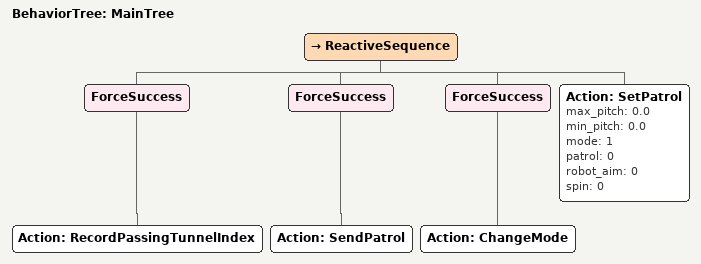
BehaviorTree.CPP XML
<?xml version="1.0"?>
<root main_tree_to_execute="MainTree">
    <BehaviorTree ID="MainTree">
        <ReactiveSequence>
            <ForceSuccess>
                <Action ID="RecordPassingTunnelIndex"/>
            </ForceSuccess>
            <ForceSuccess>
                <Action ID="SendPatrol"/>
            </ForceSuccess>
            <ForceSuccess>
                <Action ID="ChangeMode"/>
            </ForceSuccess>
            <Action ID="SetPatrol" max_pitch="0.0" min_pitch="0.0" mode="1" patrol="0" robot_aim="0" spin="0"/>
        </ReactiveSequence>
    </BehaviorTree>
</root>
